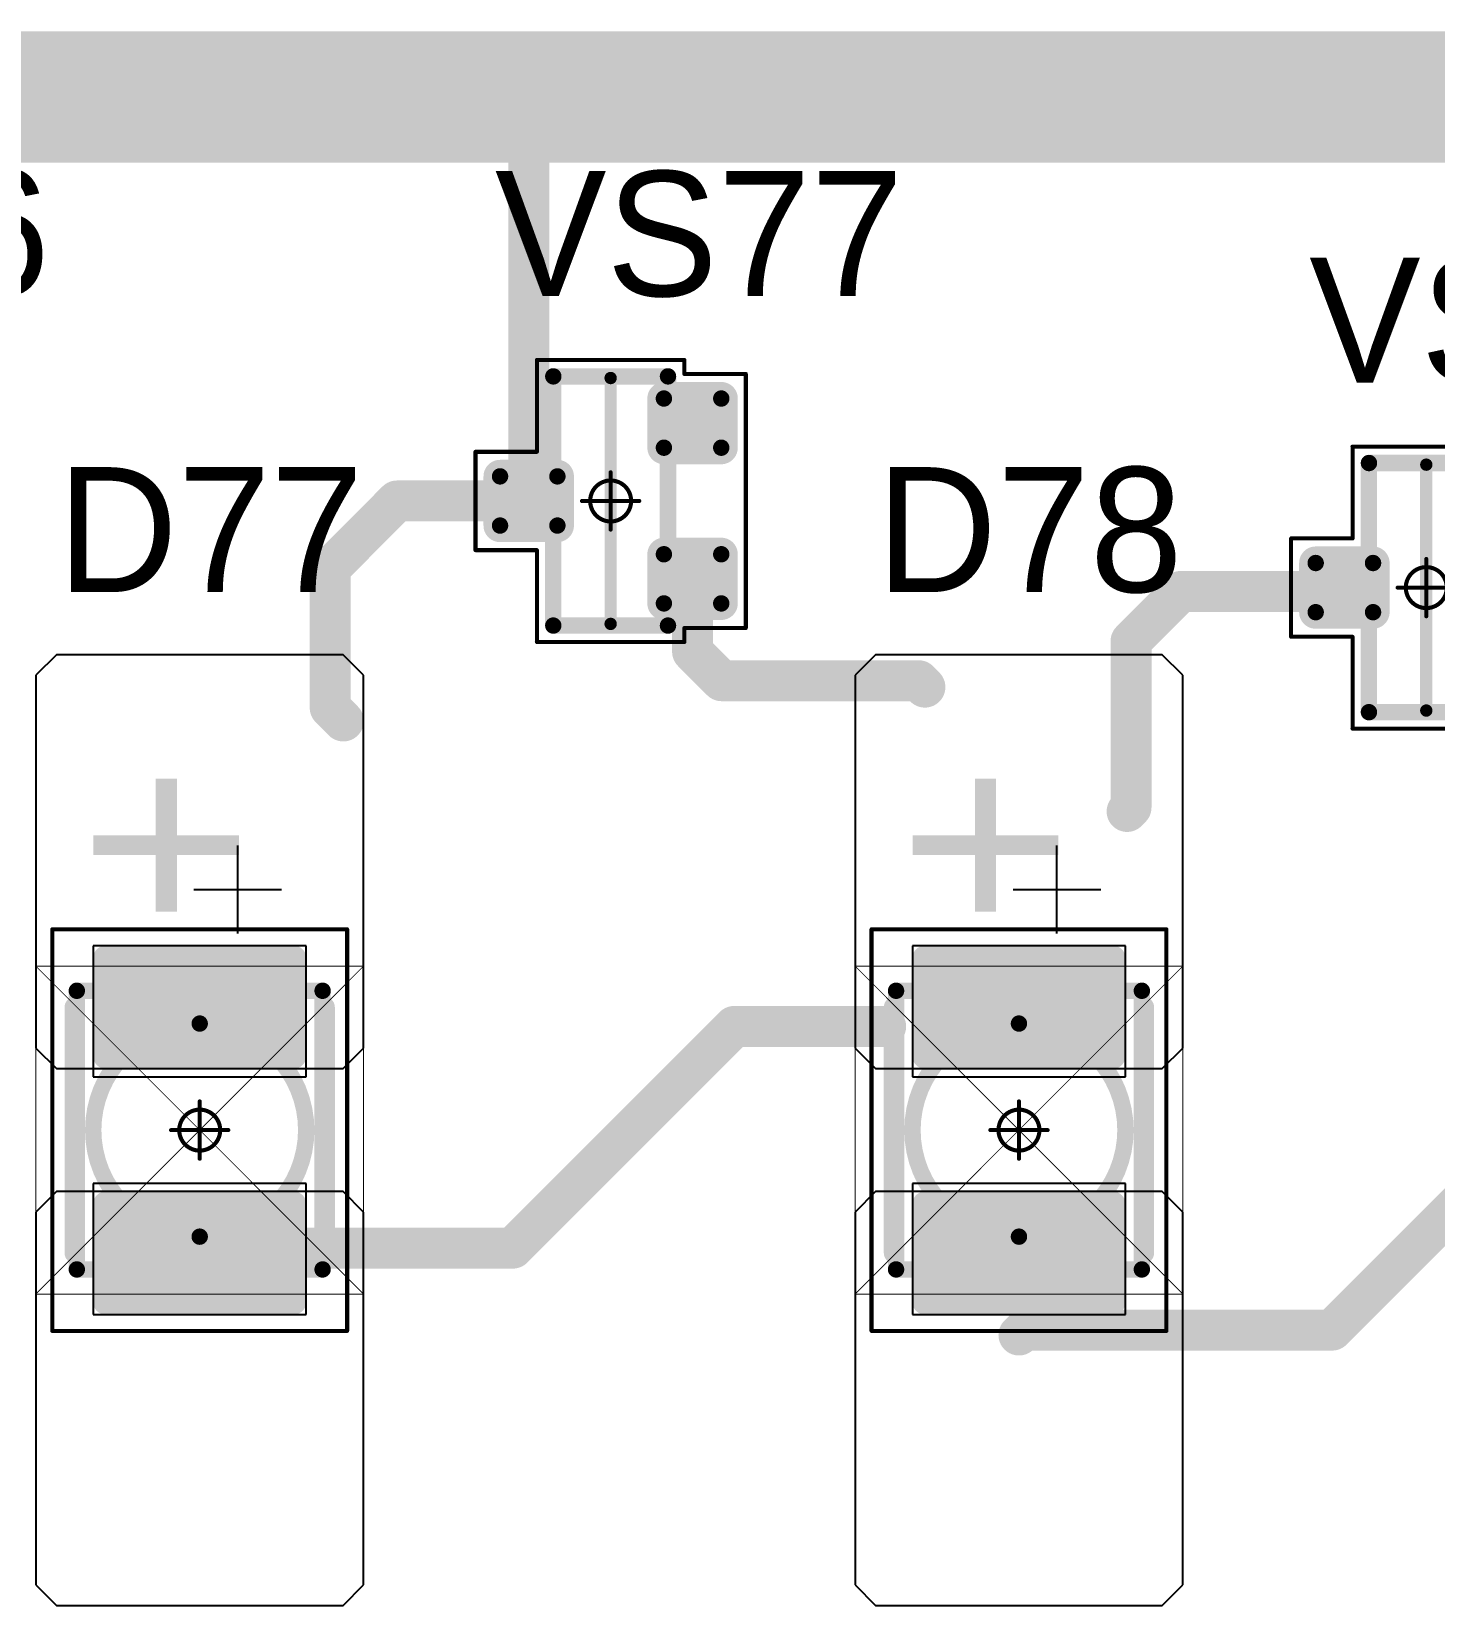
# Model space of a CAD drawing. Header units: millimetres. Extents: x 0 to 1769, y 431 to 1001.
# Drawn here: x 1594.89 to 1612.01, y 587.73 to 606.93 of the extents above; entities that cross this region are included whole.
import ezdxf

# ---------------------------------------------------------------- set-up
doc = ezdxf.new("R2010")
doc.units = ezdxf.units.MM
for name, color, linetype in [('Mechanical13', 56, 'Continuous'), ('Mechanical15', 56, 'Continuous'), ('Mechanical9', 56, 'Continuous'), ('TopLayer', 1, 'Continuous'), ('TopOverlay', 2, 'Continuous'), ('TopPaste', 8, 'Continuous'), ('TopSolder', 216, 'Continuous')]:
    doc.layers.add(name, color=color, linetype=linetype)

# ---------------------------------------------------------------- blocks, each defined once
blk = doc.blocks.new('SOT23_61')
at = {"layer": 'Mechanical13', "const_width": 0.2}
for points in [[(-0.7, 1.52), (-0.7, -1.52)], [(0.7, 1.52), (-0.7, 1.52)], [(0.7, 1.52), (0.7, -1.52)], [(0.7, -1.52), (-0.7, -1.52)]]:
    blk.add_lwpolyline(points, dxfattribs=at)
at = {"layer": 'Mechanical13', "const_width": 0.1}
for points in [[(-0.75, 1.52, 1), (-0.65, 1.52, 1)], [(-0.75, 1.52, 1), (-0.65, 1.52, 1)], [(0.65, 1.52, 1), (0.75, 1.52, 1)], [(0.65, 1.52, 1), (0.75, 1.52, 1)], [(-0.75, -1.52, 1), (-0.65, -1.52, 1)], [(-0.75, -1.52, 1), (-0.65, -1.52, 1)], [(0.65, -1.52, 1), (0.75, -1.52, 1)], [(0.65, -1.52, 1), (0.75, -1.52, 1)]]:
    blk.add_lwpolyline(points, format="xyb", close=True, dxfattribs=at)
at = {"layer": 'Mechanical15', "const_width": 0.05}
for points in [[(0.9, 1.72), (-0.9, 1.72)], [(-0.9, 1.72), (-0.9, 1.55)], [(0.9, 1.72), (0.9, 0.6)], [(-0.9, 1.55), (-1.65, 1.55)], [(-1.65, 1.55), (-1.65, -1.55)], [(1.65, 0.6), (0.9, 0.6)], [(1.65, 0.6), (1.65, -0.6)], [(0, 0.35), (0, -0.35)], [(0.35, 0), (-0.35, 0)], [(0.9, -0.6), (0.9, -1.72)], [(1.65, -0.6), (0.9, -0.6)], [(-0.9, -1.55), (-1.65, -1.55)], [(-0.9, -1.55), (-0.9, -1.72)], [(0.9, -1.72), (-0.9, -1.72)]]:
    blk.add_lwpolyline(points, dxfattribs=at)
at = {"layer": 'Mechanical15'}
for points, const_width in [([(-0.913, 1.72, 1), (-0.888, 1.72, 1)], 0.025), ([(-0.913, 1.72, 1), (-0.888, 1.72, 1)], 0.025), ([(0.888, 1.72, 1), (0.913, 1.72, 1)], 0.025), ([(0.888, 1.72, 1), (0.913, 1.72, 1)], 0.025), ([(-1.662, 1.55, 1), (-1.637, 1.55, 1)], 0.025), ([(-1.662, 1.55, 1), (-1.637, 1.55, 1)], 0.025), ([(-0.913, 1.55, 1), (-0.888, 1.55, 1)], 0.025), ([(-0.913, 1.55, 1), (-0.888, 1.55, 1)], 0.025), ([(0.888, 0.6, 1), (0.913, 0.6, 1)], 0.025), ([(0.888, 0.6, 1), (0.913, 0.6, 1)], 0.025), ([(1.637, 0.6, 1), (1.662, 0.6, 1)], 0.025), ([(1.637, 0.6, 1), (1.662, 0.6, 1)], 0.025), ([(0.25, 0, 1), (-0.25, 0, 1)], 0.05), ([(-0.012, 0.35, 1), (0.012, 0.35, 1)], 0.025), ([(-0.362, 0, 1), (-0.337, 0, 1)], 0.025), ([(-0.262, 0, 1), (-0.238, 0, 1)], 0.025), ([(0.238, 0, 1), (0.262, 0, 1)], 0.025), ([(0.337, 0, 1), (0.362, 0, 1)], 0.025), ([(-0.012, -0.35, 1), (0.012, -0.35, 1)], 0.025), ([(0.888, -0.6, 1), (0.913, -0.6, 1)], 0.025), ([(0.888, -0.6, 1), (0.913, -0.6, 1)], 0.025), ([(1.637, -0.6, 1), (1.662, -0.6, 1)], 0.025), ([(1.637, -0.6, 1), (1.662, -0.6, 1)], 0.025), ([(-1.662, -1.55, 1), (-1.637, -1.55, 1)], 0.025), ([(-1.662, -1.55, 1), (-1.637, -1.55, 1)], 0.025), ([(-0.913, -1.55, 1), (-0.888, -1.55, 1)], 0.025), ([(-0.913, -1.55, 1), (-0.888, -1.55, 1)], 0.025), ([(-0.913, -1.72, 1), (-0.888, -1.72, 1)], 0.025), ([(-0.913, -1.72, 1), (-0.888, -1.72, 1)], 0.025), ([(0.888, -1.72, 1), (0.913, -1.72, 1)], 0.025), ([(0.888, -1.72, 1), (0.913, -1.72, 1)], 0.025)]:
    blk.add_lwpolyline(points, format="xyb", close=True, dxfattribs=dict(at, const_width=const_width))
at = {"layer": 'TopLayer', "const_width": 0.1}
for points in [[(-1.4, 1.25, 1), (-1.3, 1.25, 1)], [(-0.7, 1.25, 1), (-0.6, 1.25, 1)], [(-1.4, 0.65, 1), (-1.3, 0.65, 1)], [(-0.7, 0.65, 1), (-0.6, 0.65, 1)], [(0.6, 0.3, 1), (0.7, 0.3, 1)], [(1.3, 0.3, 1), (1.4, 0.3, 1)], [(0.6, -0.3, 1), (0.7, -0.3, 1)], [(1.3, -0.3, 1), (1.4, -0.3, 1)], [(-1.4, -0.65, 1), (-1.3, -0.65, 1)], [(-0.7, -0.65, 1), (-0.6, -0.65, 1)], [(-1.4, -1.25, 1), (-1.3, -1.25, 1)], [(-0.7, -1.25, 1), (-0.6, -1.25, 1)]]:
    blk.add_lwpolyline(points, format="xyb", close=True, dxfattribs=at)
at = {"layer": 'TopLayer'}
for points in [[(-1.35, 1.35), (-1.35, 0.55), (-0.65, 1.35), (-0.65, 0.55)], [(-1.45, 1.25), (-1.45, 0.65), (-0.55, 1.25), (-0.55, 0.65)], [(0.65, 0.4), (0.65, -0.4), (1.35, 0.4), (1.35, -0.4)], [(0.55, 0.3), (0.55, -0.3), (1.45, 0.3), (1.45, -0.3)], [(-1.35, -0.55), (-1.35, -1.35), (-0.65, -0.55), (-0.65, -1.35)], [(-1.45, -0.65), (-1.45, -1.25), (-0.55, -0.65), (-0.55, -1.25)]]:
    blk.add_solid(points, dxfattribs=at)
at = {"layer": 'TopOverlay', "const_width": 0.15}
blk.add_lwpolyline([(0, 1.5), (0, -1.5)], dxfattribs=at)
at = {"layer": 'TopOverlay', "const_width": 0.075}
for points in [[(-0.038, 1.5, 1), (0.038, 1.5, 1)], [(-0.038, -1.5, 1), (0.038, -1.5, 1)]]:
    blk.add_lwpolyline(points, format="xyb", close=True, dxfattribs=at)
at = {"layer": 'TopPaste', "const_width": 0.075}
for points in [[(-1.387, 1.25, 1), (-1.313, 1.25, 1)], [(-0.687, 1.25, 1), (-0.613, 1.25, 1)], [(-1.387, 0.65, 1), (-1.313, 0.65, 1)], [(-0.687, 0.65, 1), (-0.613, 0.65, 1)], [(0.613, 0.3, 1), (0.687, 0.3, 1)], [(1.313, 0.3, 1), (1.387, 0.3, 1)], [(0.613, -0.3, 1), (0.687, -0.3, 1)], [(1.313, -0.3, 1), (1.387, -0.3, 1)], [(-1.387, -0.65, 1), (-1.313, -0.65, 1)], [(-0.687, -0.65, 1), (-0.613, -0.65, 1)], [(-1.387, -1.25, 1), (-1.313, -1.25, 1)], [(-0.687, -1.25, 1), (-0.613, -1.25, 1)]]:
    blk.add_lwpolyline(points, format="xyb", close=True, dxfattribs=at)
at = {"layer": 'TopPaste'}
for points in [[(-1.425, 1.25), (-1.425, 0.65), (-0.575, 1.25), (-0.575, 0.65)], [(-1.35, 1.325), (-1.35, 0.575), (-0.65, 1.325), (-0.65, 0.575)], [(0.575, 0.3), (0.575, -0.3), (1.425, 0.3), (1.425, -0.3)], [(0.65, 0.375), (0.65, -0.375), (1.35, 0.375), (1.35, -0.375)], [(-1.35, -0.575), (-1.35, -1.325), (-0.65, -0.575), (-0.65, -1.325)], [(-1.425, -0.65), (-1.425, -1.25), (-0.575, -0.65), (-0.575, -1.25)]]:
    blk.add_solid(points, dxfattribs=at)
at = {"layer": 'TopSolder', "const_width": 0.202}
for points in [[(-1.451, 1.25, 1), (-1.249, 1.25, 1)], [(-0.751, 1.25, 1), (-0.549, 1.25, 1)], [(-1.451, 0.65, 1), (-1.249, 0.65, 1)], [(-0.751, 0.65, 1), (-0.549, 0.65, 1)], [(0.549, 0.3, 1), (0.751, 0.3, 1)], [(1.249, 0.3, 1), (1.451, 0.3, 1)], [(0.549, -0.3, 1), (0.751, -0.3, 1)], [(1.249, -0.3, 1), (1.451, -0.3, 1)], [(-1.451, -0.65, 1), (-1.249, -0.65, 1)], [(-0.751, -0.65, 1), (-0.549, -0.65, 1)], [(-1.451, -1.25, 1), (-1.249, -1.25, 1)], [(-0.751, -1.25, 1), (-0.549, -1.25, 1)]]:
    blk.add_lwpolyline(points, format="xyb", close=True, dxfattribs=at)
at = {"layer": 'TopSolder'}
for points in [[(-1.35, 1.452), (-1.35, 0.448), (-0.65, 1.452), (-0.65, 0.448)], [(-1.552, 1.25), (-1.552, 0.65), (-0.448, 1.25), (-0.448, 0.65)], [(0.65, 0.502), (0.65, -0.502), (1.35, 0.502), (1.35, -0.502)], [(0.448, 0.3), (0.448, -0.3), (1.552, 0.3), (1.552, -0.3)], [(-1.35, -0.448), (-1.35, -1.452), (-0.65, -0.448), (-0.65, -1.452)], [(-1.552, -0.65), (-1.552, -1.25), (-0.448, -0.65), (-0.448, -1.25)]]:
    blk.add_solid(points, dxfattribs=at)
blk = doc.blocks.new('SOT23_62')
at = {"layer": 'Mechanical13', "const_width": 0.2}
for points in [[(-0.7, 1.52), (-0.7, -1.52)], [(0.7, 1.52), (-0.7, 1.52)], [(0.7, 1.52), (0.7, -1.52)], [(0.7, -1.52), (-0.7, -1.52)]]:
    blk.add_lwpolyline(points, dxfattribs=at)
at = {"layer": 'Mechanical13', "const_width": 0.1}
for points in [[(-0.75, 1.52, 1), (-0.65, 1.52, 1)], [(-0.75, 1.52, 1), (-0.65, 1.52, 1)], [(0.65, 1.52, 1), (0.75, 1.52, 1)], [(0.65, 1.52, 1), (0.75, 1.52, 1)], [(-0.75, -1.52, 1), (-0.65, -1.52, 1)], [(-0.75, -1.52, 1), (-0.65, -1.52, 1)], [(0.65, -1.52, 1), (0.75, -1.52, 1)], [(0.65, -1.52, 1), (0.75, -1.52, 1)]]:
    blk.add_lwpolyline(points, format="xyb", close=True, dxfattribs=at)
at = {"layer": 'Mechanical15', "const_width": 0.05}
for points in [[(0.9, 1.72), (-0.9, 1.72)], [(-0.9, 1.72), (-0.9, 1.55)], [(0.9, 1.72), (0.9, 0.6)], [(-0.9, 1.55), (-1.65, 1.55)], [(-1.65, 1.55), (-1.65, -1.55)], [(1.65, 0.6), (0.9, 0.6)], [(1.65, 0.6), (1.65, -0.6)], [(0, 0.35), (0, -0.35)], [(0.35, 0), (-0.35, 0)], [(0.9, -0.6), (0.9, -1.72)], [(1.65, -0.6), (0.9, -0.6)], [(-0.9, -1.55), (-1.65, -1.55)], [(-0.9, -1.55), (-0.9, -1.72)], [(0.9, -1.72), (-0.9, -1.72)]]:
    blk.add_lwpolyline(points, dxfattribs=at)
at = {"layer": 'Mechanical15'}
for points, const_width in [([(-0.913, 1.72, 1), (-0.888, 1.72, 1)], 0.025), ([(-0.913, 1.72, 1), (-0.888, 1.72, 1)], 0.025), ([(0.888, 1.72, 1), (0.913, 1.72, 1)], 0.025), ([(0.888, 1.72, 1), (0.913, 1.72, 1)], 0.025), ([(-1.662, 1.55, 1), (-1.637, 1.55, 1)], 0.025), ([(-1.662, 1.55, 1), (-1.637, 1.55, 1)], 0.025), ([(-0.913, 1.55, 1), (-0.888, 1.55, 1)], 0.025), ([(-0.913, 1.55, 1), (-0.888, 1.55, 1)], 0.025), ([(0.888, 0.6, 1), (0.913, 0.6, 1)], 0.025), ([(0.888, 0.6, 1), (0.913, 0.6, 1)], 0.025), ([(1.637, 0.6, 1), (1.662, 0.6, 1)], 0.025), ([(1.637, 0.6, 1), (1.662, 0.6, 1)], 0.025), ([(0.25, 0, 1), (-0.25, 0, 1)], 0.05), ([(-0.012, 0.35, 1), (0.012, 0.35, 1)], 0.025), ([(-0.362, 0, 1), (-0.337, 0, 1)], 0.025), ([(-0.262, 0, 1), (-0.238, 0, 1)], 0.025), ([(0.238, 0, 1), (0.262, 0, 1)], 0.025), ([(0.337, 0, 1), (0.362, 0, 1)], 0.025), ([(-0.012, -0.35, 1), (0.012, -0.35, 1)], 0.025), ([(0.888, -0.6, 1), (0.913, -0.6, 1)], 0.025), ([(0.888, -0.6, 1), (0.913, -0.6, 1)], 0.025), ([(1.637, -0.6, 1), (1.662, -0.6, 1)], 0.025), ([(1.637, -0.6, 1), (1.662, -0.6, 1)], 0.025), ([(-1.662, -1.55, 1), (-1.637, -1.55, 1)], 0.025), ([(-1.662, -1.55, 1), (-1.637, -1.55, 1)], 0.025), ([(-0.913, -1.55, 1), (-0.888, -1.55, 1)], 0.025), ([(-0.913, -1.55, 1), (-0.888, -1.55, 1)], 0.025), ([(-0.913, -1.72, 1), (-0.888, -1.72, 1)], 0.025), ([(-0.913, -1.72, 1), (-0.888, -1.72, 1)], 0.025), ([(0.888, -1.72, 1), (0.913, -1.72, 1)], 0.025), ([(0.888, -1.72, 1), (0.913, -1.72, 1)], 0.025)]:
    blk.add_lwpolyline(points, format="xyb", close=True, dxfattribs=dict(at, const_width=const_width))
at = {"layer": 'TopLayer', "const_width": 0.1}
for points in [[(-1.4, 1.25, 1), (-1.3, 1.25, 1)], [(-0.7, 1.25, 1), (-0.6, 1.25, 1)], [(-1.4, 0.65, 1), (-1.3, 0.65, 1)], [(-0.7, 0.65, 1), (-0.6, 0.65, 1)], [(0.6, 0.3, 1), (0.7, 0.3, 1)], [(1.3, 0.3, 1), (1.4, 0.3, 1)], [(0.6, -0.3, 1), (0.7, -0.3, 1)], [(1.3, -0.3, 1), (1.4, -0.3, 1)], [(-1.4, -0.65, 1), (-1.3, -0.65, 1)], [(-0.7, -0.65, 1), (-0.6, -0.65, 1)], [(-1.4, -1.25, 1), (-1.3, -1.25, 1)], [(-0.7, -1.25, 1), (-0.6, -1.25, 1)]]:
    blk.add_lwpolyline(points, format="xyb", close=True, dxfattribs=at)
at = {"layer": 'TopLayer'}
for points in [[(-1.35, 1.35), (-1.35, 0.55), (-0.65, 1.35), (-0.65, 0.55)], [(-1.45, 1.25), (-1.45, 0.65), (-0.55, 1.25), (-0.55, 0.65)], [(0.65, 0.4), (0.65, -0.4), (1.35, 0.4), (1.35, -0.4)], [(0.55, 0.3), (0.55, -0.3), (1.45, 0.3), (1.45, -0.3)], [(-1.35, -0.55), (-1.35, -1.35), (-0.65, -0.55), (-0.65, -1.35)], [(-1.45, -0.65), (-1.45, -1.25), (-0.55, -0.65), (-0.55, -1.25)]]:
    blk.add_solid(points, dxfattribs=at)
at = {"layer": 'TopOverlay', "const_width": 0.15}
blk.add_lwpolyline([(0, 1.5), (0, -1.5)], dxfattribs=at)
at = {"layer": 'TopOverlay', "const_width": 0.075}
for points in [[(-0.038, 1.5, 1), (0.038, 1.5, 1)], [(-0.038, -1.5, 1), (0.038, -1.5, 1)]]:
    blk.add_lwpolyline(points, format="xyb", close=True, dxfattribs=at)
at = {"layer": 'TopPaste', "const_width": 0.075}
for points in [[(-1.387, 1.25, 1), (-1.313, 1.25, 1)], [(-0.687, 1.25, 1), (-0.613, 1.25, 1)], [(-1.387, 0.65, 1), (-1.313, 0.65, 1)], [(-0.687, 0.65, 1), (-0.613, 0.65, 1)], [(0.613, 0.3, 1), (0.687, 0.3, 1)], [(1.313, 0.3, 1), (1.387, 0.3, 1)], [(0.613, -0.3, 1), (0.687, -0.3, 1)], [(1.313, -0.3, 1), (1.387, -0.3, 1)], [(-1.387, -0.65, 1), (-1.313, -0.65, 1)], [(-0.687, -0.65, 1), (-0.613, -0.65, 1)], [(-1.387, -1.25, 1), (-1.313, -1.25, 1)], [(-0.687, -1.25, 1), (-0.613, -1.25, 1)]]:
    blk.add_lwpolyline(points, format="xyb", close=True, dxfattribs=at)
at = {"layer": 'TopPaste'}
for points in [[(-1.425, 1.25), (-1.425, 0.65), (-0.575, 1.25), (-0.575, 0.65)], [(-1.35, 1.325), (-1.35, 0.575), (-0.65, 1.325), (-0.65, 0.575)], [(0.575, 0.3), (0.575, -0.3), (1.425, 0.3), (1.425, -0.3)], [(0.65, 0.375), (0.65, -0.375), (1.35, 0.375), (1.35, -0.375)], [(-1.35, -0.575), (-1.35, -1.325), (-0.65, -0.575), (-0.65, -1.325)], [(-1.425, -0.65), (-1.425, -1.25), (-0.575, -0.65), (-0.575, -1.25)]]:
    blk.add_solid(points, dxfattribs=at)
at = {"layer": 'TopSolder', "const_width": 0.202}
for points in [[(-1.451, 1.25, 1), (-1.249, 1.25, 1)], [(-0.751, 1.25, 1), (-0.549, 1.25, 1)], [(-1.451, 0.65, 1), (-1.249, 0.65, 1)], [(-0.751, 0.65, 1), (-0.549, 0.65, 1)], [(0.549, 0.3, 1), (0.751, 0.3, 1)], [(1.249, 0.3, 1), (1.451, 0.3, 1)], [(0.549, -0.3, 1), (0.751, -0.3, 1)], [(1.249, -0.3, 1), (1.451, -0.3, 1)], [(-1.451, -0.65, 1), (-1.249, -0.65, 1)], [(-0.751, -0.65, 1), (-0.549, -0.65, 1)], [(-1.451, -1.25, 1), (-1.249, -1.25, 1)], [(-0.751, -1.25, 1), (-0.549, -1.25, 1)]]:
    blk.add_lwpolyline(points, format="xyb", close=True, dxfattribs=at)
at = {"layer": 'TopSolder'}
for points in [[(-1.35, 1.452), (-1.35, 0.448), (-0.65, 1.452), (-0.65, 0.448)], [(-1.552, 1.25), (-1.552, 0.65), (-0.448, 1.25), (-0.448, 0.65)], [(0.65, 0.502), (0.65, -0.502), (1.35, 0.502), (1.35, -0.502)], [(0.448, 0.3), (0.448, -0.3), (1.552, 0.3), (1.552, -0.3)], [(-1.35, -0.448), (-1.35, -1.452), (-0.65, -0.448), (-0.65, -1.452)], [(-1.552, -0.65), (-1.552, -1.25), (-0.448, -0.65), (-0.448, -1.25)]]:
    blk.add_solid(points, dxfattribs=at)
blk = doc.blocks.new('T66G_249')
at = {"layer": 'Mechanical13'}
for p, q in [((2.936, 0.071), (2.936, -1)), ((2.4, -0.464), (3.471, -0.464))]:
    blk.add_line(p, q, dxfattribs=at)
at = {"layer": 'Mechanical13', "const_width": 0.2}
for points in [[(-1.7, 1.5), (1.7, 1.5)], [(-1.7, 1.5), (-1.7, -1.5)], [(1.7, 1.5), (1.7, -1.5)], [(-1.7, -1.5), (1.7, -1.5)]]:
    blk.add_lwpolyline(points, dxfattribs=at)
at = {"layer": 'Mechanical13'}
for points, const_width in [([(-1.75, 1.5, 1), (-1.65, 1.5, 1)], 0.1), ([(-1.75, 1.5, 1), (-1.65, 1.5, 1)], 0.1), ([(1.65, 1.5, 1), (1.75, 1.5, 1)], 0.1), ([(1.65, 1.5, 1), (1.75, 1.5, 1)], 0.1), ([(1.3, 0, 1), (-1.3, 0, 1)], 0.2), ([(-1.35, 0, 1), (-1.25, 0, 1)], 0.1), ([(1.25, 0, 1), (1.35, 0, 1)], 0.1), ([(-1.75, -1.5, 1), (-1.65, -1.5, 1)], 0.1), ([(-1.75, -1.5, 1), (-1.65, -1.5, 1)], 0.1), ([(1.65, -1.5, 1), (1.75, -1.5, 1)], 0.1), ([(1.65, -1.5, 1), (1.75, -1.5, 1)], 0.1)]:
    blk.add_lwpolyline(points, format="xyb", close=True, dxfattribs=dict(at, const_width=const_width))
at = {"layer": 'Mechanical15', "const_width": 0.05}
for points in [[(-2.45, 1.8), (-2.45, -1.8)], [(-2.45, 1.8), (2.45, 1.8)], [(2.45, 1.8), (2.45, -1.8)], [(0, 0.35), (0, -0.35)], [(-0.35, 0), (0.35, 0)], [(-2.45, -1.8), (2.45, -1.8)]]:
    blk.add_lwpolyline(points, dxfattribs=at)
at = {"layer": 'Mechanical15'}
for points, const_width in [([(-2.462, 1.8, 1), (-2.438, 1.8, 1)], 0.025), ([(-2.462, 1.8, 1), (-2.438, 1.8, 1)], 0.025), ([(2.438, 1.8, 1), (2.462, 1.8, 1)], 0.025), ([(2.438, 1.8, 1), (2.462, 1.8, 1)], 0.025), ([(0.25, 0, 1), (-0.25, 0, 1)], 0.05), ([(-0.012, 0.35, 1), (0.012, 0.35, 1)], 0.025), ([(-0.362, 0, 1), (-0.337, 0, 1)], 0.025), ([(-0.262, 0, 1), (-0.238, 0, 1)], 0.025), ([(0.238, 0, 1), (0.262, 0, 1)], 0.025), ([(0.337, 0, 1), (0.362, 0, 1)], 0.025), ([(-0.012, -0.35, 1), (0.012, -0.35, 1)], 0.025), ([(-2.462, -1.8, 1), (-2.438, -1.8, 1)], 0.025), ([(-2.462, -1.8, 1), (-2.438, -1.8, 1)], 0.025), ([(2.438, -1.8, 1), (2.462, -1.8, 1)], 0.025), ([(2.438, -1.8, 1), (2.462, -1.8, 1)], 0.025)]:
    blk.add_lwpolyline(points, format="xyb", close=True, dxfattribs=dict(at, const_width=const_width))
at = {"layer": 'TopLayer'}
for p, q in [((-5.55, 2), (-5.8, 1.75)), ((-1, 2), (-5.55, 2)), ((-0.75, 1.75), (-1, 2)), ((1, 2), (0.75, 1.75)), ((5.55, 2), (1, 2)), ((5.8, 1.75), (5.55, 2)), ((-5.8, 1.75), (-5.8, -1.75)), ((-0.75, -1.75), (-0.75, 1.75)), ((0.75, 1.75), (0.75, -1.75)), ((5.8, -1.75), (5.8, 1.75)), ((-5.8, -1.75), (-5.55, -2)), ((-1, -2), (-0.75, -1.75)), ((0.75, -1.75), (1, -2)), ((5.55, -2), (5.8, -1.75)), ((-5.55, -2), (-1, -2)), ((1, -2), (5.55, -2))]:
    blk.add_line(p, q, dxfattribs=at)
at = {"layer": 'TopLayer', "const_width": 0.15}
for points in [[(-2.175, 1.15, 1), (-2.025, 1.15, 1)], [(-0.975, 1.15, 1), (-0.825, 1.15, 1)], [(0.825, 1.15, 1), (0.975, 1.15, 1)], [(2.025, 1.15, 1), (2.175, 1.15, 1)], [(-2.175, -1.15, 1), (-2.025, -1.15, 1)], [(-0.975, -1.15, 1), (-0.825, -1.15, 1)], [(0.825, -1.15, 1), (0.975, -1.15, 1)], [(2.025, -1.15, 1), (2.175, -1.15, 1)]]:
    blk.add_lwpolyline(points, format="xyb", close=True, dxfattribs=at)
at = {"layer": 'TopLayer'}
for points in [[(-0.9, 1.3), (-2.1, 1.3), (-0.9, -1.3), (-2.1, -1.3)], [(2.1, 1.3), (0.9, 1.3), (2.1, -1.3), (0.9, -1.3)], [(-0.75, 1.15), (-2.25, 1.15), (-0.75, -1.15), (-2.25, -1.15)], [(2.25, 1.15), (0.75, 1.15), (2.25, -1.15), (0.75, -1.15)]]:
    blk.add_solid(points, dxfattribs=at)
at = {"layer": 'TopOverlay', "const_width": 0.25}
for points in [[(-1.5, 1.525), (1.5, 1.525)], [(-1.5, -1.525), (1.5, -1.525)]]:
    blk.add_lwpolyline(points, dxfattribs=at)
at = {"layer": 'TopOverlay', "const_width": 0.125}
for points in [[(-1.562, 1.525, 1), (-1.438, 1.525, 1)], [(1.438, 1.525, 1), (1.562, 1.525, 1)], [(-1.562, -1.525, 1), (-1.438, -1.525, 1)], [(1.438, -1.525, 1), (1.562, -1.525, 1)]]:
    blk.add_lwpolyline(points, format="xyb", close=True, dxfattribs=at)
at = {"layer": 'TopPaste', "const_width": 0.125}
for points in [[(-2.163, 1.15, 1), (-2.038, 1.15, 1)], [(-0.963, 1.15, 1), (-0.838, 1.15, 1)], [(0.838, 1.15, 1), (0.963, 1.15, 1)], [(2.038, 1.15, 1), (2.163, 1.15, 1)], [(-2.163, -1.15, 1), (-2.038, -1.15, 1)], [(-0.963, -1.15, 1), (-0.838, -1.15, 1)], [(0.838, -1.15, 1), (0.963, -1.15, 1)], [(2.038, -1.15, 1), (2.163, -1.15, 1)]]:
    blk.add_lwpolyline(points, format="xyb", close=True, dxfattribs=at)
at = {"layer": 'TopPaste'}
for points in [[(-0.9, 1.275), (-2.1, 1.275), (-0.9, -1.275), (-2.1, -1.275)], [(2.1, 1.275), (0.9, 1.275), (2.1, -1.275), (0.9, -1.275)], [(-0.775, 1.15), (-2.225, 1.15), (-0.775, -1.15), (-2.225, -1.15)], [(2.225, 1.15), (0.775, 1.15), (2.225, -1.15), (0.775, -1.15)]]:
    blk.add_solid(points, dxfattribs=at)
at = {"layer": 'TopSolder'}
for p, q in [((-2.25, 1.3), (-2.25, -1.3)), ((-0.65, 1.3), (-2.25, 1.3)), ((-0.65, -1.3), (-0.65, 1.3)), ((0.65, 1.3), (0.65, -1.3)), ((2.25, 1.3), (0.65, 1.3)), ((2.25, -1.3), (2.25, 1.3)), ((-2.25, -1.3), (-0.65, -1.3)), ((0.65, -1.3), (2.25, -1.3))]:
    blk.add_line(p, q, dxfattribs=at)
at = {"layer": 'TopOverlay'}
blk.add_text('+', height=2.5, dxfattribs=at).set_placement((2.5, -0.8))
blk = doc.blocks.new('T66G_250')
at = {"layer": 'Mechanical13'}
for p, q in [((2.936, 0.071), (2.936, -1)), ((2.4, -0.464), (3.471, -0.464))]:
    blk.add_line(p, q, dxfattribs=at)
at = {"layer": 'Mechanical13', "const_width": 0.2}
for points in [[(-1.7, 1.5), (1.7, 1.5)], [(-1.7, 1.5), (-1.7, -1.5)], [(1.7, 1.5), (1.7, -1.5)], [(-1.7, -1.5), (1.7, -1.5)]]:
    blk.add_lwpolyline(points, dxfattribs=at)
at = {"layer": 'Mechanical13'}
for points, const_width in [([(-1.75, 1.5, 1), (-1.65, 1.5, 1)], 0.1), ([(-1.75, 1.5, 1), (-1.65, 1.5, 1)], 0.1), ([(1.65, 1.5, 1), (1.75, 1.5, 1)], 0.1), ([(1.65, 1.5, 1), (1.75, 1.5, 1)], 0.1), ([(1.3, 0, 1), (-1.3, 0, 1)], 0.2), ([(-1.35, 0, 1), (-1.25, 0, 1)], 0.1), ([(1.25, 0, 1), (1.35, 0, 1)], 0.1), ([(-1.75, -1.5, 1), (-1.65, -1.5, 1)], 0.1), ([(-1.75, -1.5, 1), (-1.65, -1.5, 1)], 0.1), ([(1.65, -1.5, 1), (1.75, -1.5, 1)], 0.1), ([(1.65, -1.5, 1), (1.75, -1.5, 1)], 0.1)]:
    blk.add_lwpolyline(points, format="xyb", close=True, dxfattribs=dict(at, const_width=const_width))
at = {"layer": 'Mechanical15', "const_width": 0.05}
for points in [[(-2.45, 1.8), (-2.45, -1.8)], [(-2.45, 1.8), (2.45, 1.8)], [(2.45, 1.8), (2.45, -1.8)], [(0, 0.35), (0, -0.35)], [(-0.35, 0), (0.35, 0)], [(-2.45, -1.8), (2.45, -1.8)]]:
    blk.add_lwpolyline(points, dxfattribs=at)
at = {"layer": 'Mechanical15'}
for points, const_width in [([(-2.462, 1.8, 1), (-2.438, 1.8, 1)], 0.025), ([(-2.462, 1.8, 1), (-2.438, 1.8, 1)], 0.025), ([(2.438, 1.8, 1), (2.462, 1.8, 1)], 0.025), ([(2.438, 1.8, 1), (2.462, 1.8, 1)], 0.025), ([(0.25, 0, 1), (-0.25, 0, 1)], 0.05), ([(-0.012, 0.35, 1), (0.012, 0.35, 1)], 0.025), ([(-0.362, 0, 1), (-0.337, 0, 1)], 0.025), ([(-0.262, 0, 1), (-0.238, 0, 1)], 0.025), ([(0.238, 0, 1), (0.262, 0, 1)], 0.025), ([(0.337, 0, 1), (0.362, 0, 1)], 0.025), ([(-0.012, -0.35, 1), (0.012, -0.35, 1)], 0.025), ([(-2.462, -1.8, 1), (-2.438, -1.8, 1)], 0.025), ([(-2.462, -1.8, 1), (-2.438, -1.8, 1)], 0.025), ([(2.438, -1.8, 1), (2.462, -1.8, 1)], 0.025), ([(2.438, -1.8, 1), (2.462, -1.8, 1)], 0.025)]:
    blk.add_lwpolyline(points, format="xyb", close=True, dxfattribs=dict(at, const_width=const_width))
at = {"layer": 'TopLayer'}
for p, q in [((-5.55, 2), (-5.8, 1.75)), ((-1, 2), (-5.55, 2)), ((-0.75, 1.75), (-1, 2)), ((1, 2), (0.75, 1.75)), ((5.55, 2), (1, 2)), ((5.8, 1.75), (5.55, 2)), ((-5.8, 1.75), (-5.8, -1.75)), ((-0.75, -1.75), (-0.75, 1.75)), ((0.75, 1.75), (0.75, -1.75)), ((5.8, -1.75), (5.8, 1.75)), ((-5.8, -1.75), (-5.55, -2)), ((-1, -2), (-0.75, -1.75)), ((0.75, -1.75), (1, -2)), ((5.55, -2), (5.8, -1.75)), ((-5.55, -2), (-1, -2)), ((1, -2), (5.55, -2))]:
    blk.add_line(p, q, dxfattribs=at)
at = {"layer": 'TopLayer', "const_width": 0.15}
for points in [[(-2.175, 1.15, 1), (-2.025, 1.15, 1)], [(-0.975, 1.15, 1), (-0.825, 1.15, 1)], [(0.825, 1.15, 1), (0.975, 1.15, 1)], [(2.025, 1.15, 1), (2.175, 1.15, 1)], [(-2.175, -1.15, 1), (-2.025, -1.15, 1)], [(-0.975, -1.15, 1), (-0.825, -1.15, 1)], [(0.825, -1.15, 1), (0.975, -1.15, 1)], [(2.025, -1.15, 1), (2.175, -1.15, 1)]]:
    blk.add_lwpolyline(points, format="xyb", close=True, dxfattribs=at)
at = {"layer": 'TopLayer'}
for points in [[(-0.9, 1.3), (-2.1, 1.3), (-0.9, -1.3), (-2.1, -1.3)], [(2.1, 1.3), (0.9, 1.3), (2.1, -1.3), (0.9, -1.3)], [(-0.75, 1.15), (-2.25, 1.15), (-0.75, -1.15), (-2.25, -1.15)], [(2.25, 1.15), (0.75, 1.15), (2.25, -1.15), (0.75, -1.15)]]:
    blk.add_solid(points, dxfattribs=at)
at = {"layer": 'TopOverlay', "const_width": 0.25}
for points in [[(-1.5, 1.525), (1.5, 1.525)], [(-1.5, -1.525), (1.5, -1.525)]]:
    blk.add_lwpolyline(points, dxfattribs=at)
at = {"layer": 'TopOverlay', "const_width": 0.125}
for points in [[(-1.562, 1.525, 1), (-1.438, 1.525, 1)], [(1.438, 1.525, 1), (1.562, 1.525, 1)], [(-1.562, -1.525, 1), (-1.438, -1.525, 1)], [(1.438, -1.525, 1), (1.562, -1.525, 1)]]:
    blk.add_lwpolyline(points, format="xyb", close=True, dxfattribs=at)
at = {"layer": 'TopPaste', "const_width": 0.125}
for points in [[(-2.163, 1.15, 1), (-2.038, 1.15, 1)], [(-0.963, 1.15, 1), (-0.838, 1.15, 1)], [(0.838, 1.15, 1), (0.963, 1.15, 1)], [(2.038, 1.15, 1), (2.163, 1.15, 1)], [(-2.163, -1.15, 1), (-2.038, -1.15, 1)], [(-0.963, -1.15, 1), (-0.838, -1.15, 1)], [(0.838, -1.15, 1), (0.963, -1.15, 1)], [(2.038, -1.15, 1), (2.163, -1.15, 1)]]:
    blk.add_lwpolyline(points, format="xyb", close=True, dxfattribs=at)
at = {"layer": 'TopPaste'}
for points in [[(-0.9, 1.275), (-2.1, 1.275), (-0.9, -1.275), (-2.1, -1.275)], [(2.1, 1.275), (0.9, 1.275), (2.1, -1.275), (0.9, -1.275)], [(-0.775, 1.15), (-2.225, 1.15), (-0.775, -1.15), (-2.225, -1.15)], [(2.225, 1.15), (0.775, 1.15), (2.225, -1.15), (0.775, -1.15)]]:
    blk.add_solid(points, dxfattribs=at)
at = {"layer": 'TopSolder'}
for p, q in [((-2.25, 1.3), (-2.25, -1.3)), ((-0.65, 1.3), (-2.25, 1.3)), ((-0.65, -1.3), (-0.65, 1.3)), ((0.65, 1.3), (0.65, -1.3)), ((2.25, 1.3), (0.65, 1.3)), ((2.25, -1.3), (2.25, 1.3)), ((-2.25, -1.3), (-0.65, -1.3)), ((0.65, -1.3), (2.25, -1.3))]:
    blk.add_line(p, q, dxfattribs=at)
at = {"layer": 'TopOverlay'}
blk.add_text('+', height=2.5, dxfattribs=at).set_placement((2.5, -0.8))

msp = doc.modelspace()

# ---------------------------------------------------------------- linework, layer by layer
at = {"layer": 'Mechanical9'}
for points, const_width in [([(1594.94, 591.528), (1594.94, 595.528)], 0.0127), ([(1594.94, 595.528), (1598.94, 595.528)], 0.0127), ([(1594.94, 595.528), (1598.94, 591.528)], 0.01), ([(1594.94, 591.528), (1598.94, 595.528)], 0.01), ([(1598.94, 591.528), (1598.94, 595.528)], 0.0127), ([(1604.94, 591.528), (1604.94, 595.528)], 0.0127), ([(1604.94, 595.528), (1608.94, 595.528)], 0.0127), ([(1604.94, 595.528), (1608.94, 591.528)], 0.01), ([(1604.94, 591.528), (1608.94, 595.528)], 0.01), ([(1608.94, 591.528), (1608.94, 595.528)], 0.0127), ([(1594.94, 591.528), (1598.94, 591.528)], 0.0127), ([(1604.94, 591.528), (1608.94, 591.528)], 0.0127)]:
    msp.add_lwpolyline(points, dxfattribs=dict(at, const_width=const_width))
for points, const_width in [([(1594.937, 595.528, 1), (1594.943, 595.528, 1)], 0.00635), ([(1594.937, 595.528, 1), (1594.943, 595.528, 1)], 0.00635), ([(1594.937, 595.528, 1), (1594.942, 595.528, 1)], 0.005), ([(1598.937, 595.528, 1), (1598.943, 595.528, 1)], 0.00635), ([(1598.937, 595.528, 1), (1598.943, 595.528, 1)], 0.00635), ([(1598.937, 595.528, 1), (1598.942, 595.528, 1)], 0.005), ([(1604.937, 595.528, 1), (1604.943, 595.528, 1)], 0.00635), ([(1604.937, 595.528, 1), (1604.943, 595.528, 1)], 0.00635), ([(1604.937, 595.528, 1), (1604.942, 595.528, 1)], 0.005), ([(1608.937, 595.528, 1), (1608.943, 595.528, 1)], 0.00635), ([(1608.937, 595.528, 1), (1608.943, 595.528, 1)], 0.00635), ([(1608.937, 595.528, 1), (1608.942, 595.528, 1)], 0.005), ([(1594.937, 591.528, 1), (1594.943, 591.528, 1)], 0.00635), ([(1594.937, 591.528, 1), (1594.943, 591.528, 1)], 0.00635), ([(1594.937, 591.528, 1), (1594.942, 591.528, 1)], 0.005), ([(1598.937, 591.528, 1), (1598.943, 591.528, 1)], 0.00635), ([(1598.937, 591.528, 1), (1598.943, 591.528, 1)], 0.00635), ([(1598.937, 591.528, 1), (1598.942, 591.528, 1)], 0.005), ([(1604.937, 591.528, 1), (1604.943, 591.528, 1)], 0.00635), ([(1604.937, 591.528, 1), (1604.943, 591.528, 1)], 0.00635), ([(1604.937, 591.528, 1), (1604.942, 591.528, 1)], 0.005), ([(1608.937, 591.528, 1), (1608.943, 591.528, 1)], 0.00635), ([(1608.937, 591.528, 1), (1608.943, 591.528, 1)], 0.00635), ([(1608.937, 591.528, 1), (1608.942, 591.528, 1)], 0.005)]:
    msp.add_lwpolyline(points, format="xyb", close=True, dxfattribs=dict(at, const_width=const_width))
at = {"layer": 'TopLayer'}
for points, const_width in [([(1570.929, 606.132), (1601.075, 606.132)], 1.6), ([(1601.075, 606.132), (1624.329, 606.132)], 1.6), ([(1600.956, 606.013), (1601.075, 606.132)], 0.5), ([(1600.956, 601.204), (1600.956, 606.013)], 0.5), ([(1598.533, 600.388), (1599.348, 601.204)], 0.5), ([(1599.348, 601.204), (1600.956, 601.204)], 0.5), ([(1598.533, 598.681), (1598.533, 600.388)], 0.5), ([(1602.956, 599.366), (1602.956, 600.254)], 0.5), ([(1608.308, 599.493), (1608.915, 600.1)], 0.5), ([(1608.915, 600.1), (1610.912, 600.1)], 0.5), ([(1602.956, 599.366), (1603.311, 599.011)], 0.5), ([(1608.308, 597.465), (1608.308, 599.493)], 0.5), ([(1603.311, 599.011), (1605.715, 599.011)], 0.5), ([(1605.715, 599.011), (1605.792, 598.933)], 0.5), ([(1598.533, 598.681), (1598.693, 598.52)], 0.5), ([(1608.26, 597.416), (1608.308, 597.465)], 0.5), ([(1600.762, 592.088), (1603.466, 594.793)], 0.5), ([(1603.466, 594.793), (1605.313, 594.793)], 0.5), ([(1610.762, 591.088), (1613.467, 593.793)], 0.5), ([(1596.94, 592.028), (1597.001, 592.088)], 0.5), ([(1597.001, 592.088), (1600.762, 592.088)], 0.5), ([(1606.94, 591.028), (1607.001, 591.088)], 0.5), ([(1607.001, 591.088), (1610.762, 591.088)], 0.5)]:
    msp.add_lwpolyline(points, dxfattribs=dict(at, const_width=const_width))
for points, const_width in [([(1600.675, 606.132, 1), (1601.475, 606.132, 1)], 0.8), ([(1600.675, 606.132, 1), (1601.475, 606.132, 1)], 0.8), ([(1600.95, 606.132, 1), (1601.2, 606.132, 1)], 0.25), ([(1600.831, 606.013, 1), (1601.081, 606.013, 1)], 0.25), ([(1600.831, 606.013, 1), (1601.081, 606.013, 1)], 0.25), ([(1599.223, 601.204, 1), (1599.473, 601.204, 1)], 0.25), ([(1599.223, 601.204, 1), (1599.473, 601.204, 1)], 0.25), ([(1600.831, 601.204, 1), (1601.081, 601.204, 1)], 0.25), ([(1600.831, 601.204, 1), (1601.081, 601.204, 1)], 0.25), ([(1598.408, 600.388, 1), (1598.658, 600.388, 1)], 0.25), ([(1598.408, 600.388, 1), (1598.658, 600.388, 1)], 0.25), ([(1602.831, 600.254, 1), (1603.081, 600.254, 1)], 0.25), ([(1608.79, 600.1, 1), (1609.04, 600.1, 1)], 0.25), ([(1608.79, 600.1, 1), (1609.04, 600.1, 1)], 0.25), ([(1610.787, 600.1, 1), (1611.037, 600.1, 1)], 0.25), ([(1602.831, 599.366, 1), (1603.081, 599.366, 1)], 0.25), ([(1602.831, 599.366, 1), (1603.081, 599.366, 1)], 0.25), ([(1608.183, 599.493, 1), (1608.433, 599.493, 1)], 0.25), ([(1608.183, 599.493, 1), (1608.433, 599.493, 1)], 0.25), ([(1603.186, 599.011, 1), (1603.436, 599.011, 1)], 0.25), ([(1603.186, 599.011, 1), (1603.436, 599.011, 1)], 0.25), ([(1605.59, 599.011, 1), (1605.84, 599.011, 1)], 0.25), ([(1605.59, 599.011, 1), (1605.84, 599.011, 1)], 0.25), ([(1605.667, 598.933, 1), (1605.917, 598.933, 1)], 0.25), ([(1598.408, 598.681, 1), (1598.658, 598.681, 1)], 0.25), ([(1598.408, 598.681, 1), (1598.658, 598.681, 1)], 0.25), ([(1598.568, 598.52, 1), (1598.818, 598.52, 1)], 0.25), ([(1608.135, 597.416, 1), (1608.385, 597.416, 1)], 0.25), ([(1608.183, 597.465, 1), (1608.433, 597.465, 1)], 0.25), ([(1608.183, 597.465, 1), (1608.433, 597.465, 1)], 0.25), ([(1603.341, 594.793, 1), (1603.591, 594.793, 1)], 0.25), ([(1603.341, 594.793, 1), (1603.591, 594.793, 1)], 0.25), ([(1605.188, 594.793, 1), (1605.438, 594.793, 1)], 0.25), ([(1596.815, 592.028, 1), (1597.065, 592.028, 1)], 0.25), ([(1596.876, 592.088, 1), (1597.126, 592.088, 1)], 0.25), ([(1596.876, 592.088, 1), (1597.126, 592.088, 1)], 0.25), ([(1600.637, 592.088, 1), (1600.887, 592.088, 1)], 0.25), ([(1600.637, 592.088, 1), (1600.887, 592.088, 1)], 0.25), ([(1606.876, 591.088, 1), (1607.126, 591.088, 1)], 0.25), ([(1606.876, 591.088, 1), (1607.126, 591.088, 1)], 0.25), ([(1610.637, 591.088, 1), (1610.887, 591.088, 1)], 0.25), ([(1610.637, 591.088, 1), (1610.887, 591.088, 1)], 0.25), ([(1606.815, 591.028, 1), (1607.065, 591.028, 1)], 0.25)]:
    msp.add_lwpolyline(points, format="xyb", close=True, dxfattribs=dict(at, const_width=const_width))

# ---------------------------------------------------------------- block references
for name, p, rotation in [('SOT23_62', (1601.956, 601.204), 180), ('SOT23_61', (1611.912, 600.147), 180), ('T66G_250', (1596.94, 593.528), 90), ('T66G_249', (1606.94, 593.528), 90)]:
    msp.add_blockref(name, p, dxfattribs=dict(rotation=rotation))

# ---------------------------------------------------------------- texts
at = {"layer": 'TopOverlay'}
for s, p in [('VS76', (1590.124, 603.72)), ('VS77', (1600.545, 603.704)), ('VS78', (1610.483, 602.647)), ('D77', (1595.2, 600.093)), ('D78', (1605.2, 600.093))]:
    msp.add_text(s, height=1.524, dxfattribs=at).set_placement(p)

doc.saveas('drawing.dxf')
